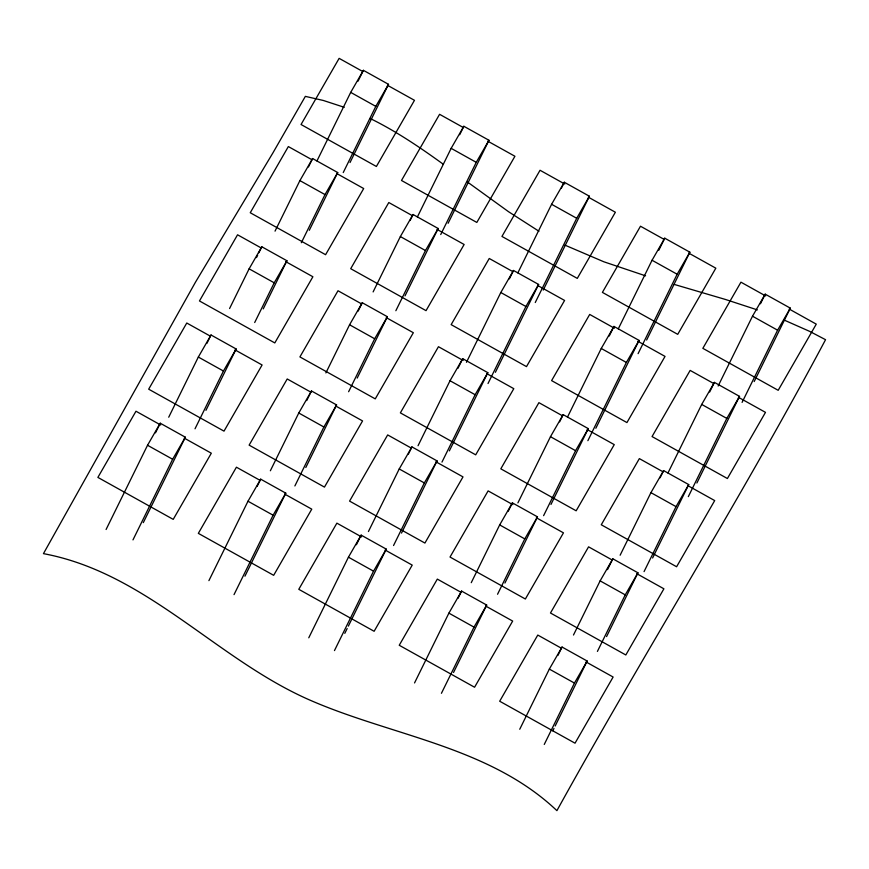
<?xml version="1.0" encoding="UTF-8"?>
<svg xmlns="http://www.w3.org/2000/svg" width="869" height="869" viewBox="0 0 869 869"><rect width="100%" height="100%" fill="white"/><g stroke="black" fill="none" stroke-linecap="round" stroke-linejoin="round"><path stroke-width="1.3" d="M106.083 529.503L147.534 445.265L160.233 423.214L185.347 437.205L143.309 522.638M155.497 432.838L160.233 423.214M168.716 417.218L198.328 357.05L211.026 334.989L236.14 348.98L205.942 410.353M206.876 343.418L211.026 334.989M229.579 308.538L249.121 268.825L261.808 246.774L286.922 260.754L263.242 308.897M256.485 257.604L257.669 255.193M258.853 252.792L261.808 246.774M275.038 231.143L299.903 180.6L312.601 158.549L337.715 172.54L309.299 230.296M308.462 166.967L312.601 158.549M316.946 160.971L350.696 92.386L363.394 70.324L388.508 84.315L350.022 162.536M358.061 81.154L363.394 70.324M132.979 539.888L172.649 459.256L185.347 437.205M195.014 428.797L223.442 371.03L236.14 348.98M254.693 322.529L274.224 282.816L286.922 260.754M301.337 242.723L325.017 194.591L337.715 172.54M343.244 172.562L375.81 106.376L388.508 84.315M208.908 580.644L247.991 501.228L260.689 479.167L285.792 493.157L244.939 576.19M257.137 486.39L260.689 479.167M270.357 470.77L298.773 413.003L311.471 390.952L336.585 404.932L305.801 467.511M306.735 400.576L311.471 390.952M325.886 372.92L349.566 324.778L362.264 302.727L387.378 316.718L357.181 378.091M358.115 311.145L362.264 302.727M373.116 291.919L400.359 236.564L413.057 214.502L438.172 228.493L405.008 295.884M410.092 220.52L413.057 214.502M417.392 216.935L451.152 148.338L463.84 126.287L488.954 140.267L448.1 223.3M459.701 134.706L463.84 126.287M234.022 594.635L273.105 515.208L285.792 493.157M294.873 485.956L323.887 426.994L336.585 404.932M348.621 391.723L374.68 338.769L387.378 316.718M395.862 310.722L425.473 250.544L438.172 228.493M440.735 234.532L476.255 162.329L488.954 140.267M308.767 637.803L348.436 557.181L361.135 535.13L386.249 549.11L348.35 626.125M356.399 544.754L361.135 535.13M368.434 531.535L399.229 468.956L411.928 446.905L437.042 460.896L401.511 533.099M408.376 454.129L411.928 446.905M418.043 445.721L450.023 380.741L462.721 358.68L487.824 372.671L449.338 450.892M457.974 368.304L462.721 358.68M466.468 362.308L500.805 292.516L513.503 270.465L538.617 284.445L495.395 372.301M509.364 278.884L513.503 270.465M517.848 272.888L551.598 204.291L564.296 182.24L589.41 196.231L543.223 290.094M561.331 188.258L564.296 182.24M334.467 650.588L373.551 571.172L386.249 549.11M344.797 633.349L347.166 628.537M393.548 545.526L424.344 482.947L437.042 460.896M441.973 462.112L475.137 394.722L487.824 372.671M488.02 383.522L525.919 306.507L538.617 284.445M535.261 302.521L576.712 218.282L589.41 196.231M414.546 682.936L448.893 613.134L461.591 591.083L486.705 605.074L453.542 672.454M458.039 598.296L461.591 591.083M471.259 582.675L499.675 524.919L512.373 502.858L537.487 516.849L504.922 583.034M508.235 511.287L512.373 502.858M517.902 502.879L550.468 436.694L563.166 414.643L588.28 428.623L550.979 504.444M559.614 421.856L563.166 414.643M567.511 417.066L601.261 348.469L613.959 326.418L639.073 340.409L595.841 428.254M609.223 336.042L613.959 326.418M618.293 328.84L652.054 260.255L664.752 238.193L689.856 252.184L646.634 340.029M658.821 250.229L664.752 238.193M441.43 693.31L474.007 627.125L486.705 605.074M497.557 594.255L524.789 538.899L537.487 516.849M543.603 515.665L575.582 450.685L588.28 428.623M587.879 440.681L626.375 362.46L639.073 340.409M638.085 353.661L677.157 274.235L689.856 252.184M519.738 729.265L549.338 669.097L562.037 647.036L587.151 661.027L555.172 726.006M557.898 655.465L562.037 647.036M573.486 635.022L600.131 580.872L612.83 558.81L637.944 572.801L606.562 636.586M607.496 569.64L612.83 558.81M620.129 555.226L650.924 492.647L663.623 470.596L688.726 484.587L652.608 557.985M660.071 477.809L663.623 470.596M667.957 473.018L701.707 404.433L714.405 382.371L739.519 396.362L696.884 483.001M709.669 391.995L714.405 382.371M718.152 385.999L752.5 316.207L765.198 294.156L790.312 308.137L754.194 381.545M760.462 303.781L765.198 294.156M544.255 744.451L574.452 683.077L587.151 661.027M552.803 730.818L553.987 728.418M597.416 651.413L625.245 594.863L637.944 572.801M644.059 571.617L676.039 506.638L688.726 484.587M688.335 496.633L726.821 418.413L739.519 396.362M742.083 402.401L777.614 330.198L790.312 308.137M674.203 284.413L725.365 299.436L757.366 309.896M645.569 275.831L603.901 261.808L564.959 245.145M344.254 107.3L323.333 100.467L305.345 96.372L272.92 152.901L195.46 282.208L43.45 553.64C146.98 572.953 217.196 660.092 311.091 700.62C393.266 736.239 489.453 746.743 556.91 810.647C644.298 652.423 740.649 499.306 825.55 339.692L809.647 331.371L783.849 319.933M370.172 118.488C396.068 131.165 420.031 147.393 443.342 164.284M362.677 71.464L339.138 58.353L301.043 124.517L376.386 166.479L414.47 100.315L387.4 85.238M463.134 127.417L439.584 114.306L401.489 180.47L476.831 222.442L514.926 156.268L487.846 141.191M564.763 184.032L540.04 170.259L501.945 236.433L577.288 278.395L615.371 212.232L588.302 197.144M664.035 239.333L640.486 226.222L602.402 292.386L677.733 334.348L715.828 268.184L688.748 253.107M765.665 295.949L740.942 282.175L702.847 348.339L778.189 390.311L816.273 324.137L789.204 309.06M350.696 92.386L375.81 106.376M451.152 148.338L476.255 162.329M551.598 204.291L576.712 218.282M652.054 260.255L677.157 274.235M752.5 316.207L777.614 330.198M311.884 159.69L288.345 146.568L250.25 212.742L325.593 254.704L363.687 188.54L336.607 173.452M412.341 215.642L388.801 202.531L350.707 268.695L426.038 310.657L464.133 244.493L437.064 229.416M512.786 271.595L489.247 258.484L451.152 324.648L526.495 366.62L564.589 300.446L537.509 285.369M614.416 328.21L589.703 314.437L551.609 380.611L626.94 422.573L665.035 356.409L637.965 341.321M713.699 383.511L690.149 370.4L652.054 436.564L727.396 478.526L765.491 412.362L738.411 397.285M299.903 180.6L325.017 194.591M400.359 236.564L425.473 250.544M500.805 292.516L525.919 306.507M601.261 348.469L626.375 362.46M701.707 404.433L726.821 418.413M261.102 247.904L237.552 234.793L199.468 300.956L274.8 342.929L312.894 276.755L285.814 261.678M361.547 303.868L338.008 290.746L299.914 356.92L375.256 398.882L413.34 332.718L386.271 317.63M463.177 360.472L438.454 346.709L400.37 412.873L475.701 454.835L513.796 388.671L486.727 373.594M562.449 415.773L538.91 402.662L500.816 468.825L576.158 510.798L614.253 444.624L587.172 429.547M662.906 471.737L639.356 458.615L601.272 524.778L676.603 566.751L714.698 500.587L687.629 485.499M249.121 268.825L274.224 282.816M349.566 324.778L374.68 338.769M450.023 380.741L475.137 394.722M550.468 436.694L575.582 450.685M650.924 492.647L676.039 506.638M210.309 336.129L186.77 323.018L148.675 389.182L224.006 431.143L262.101 364.98L235.032 349.903M310.765 392.082L287.215 378.971L249.121 445.134L324.463 487.107L362.558 420.933L335.477 405.856M411.211 448.046L387.672 434.924L349.577 501.098L424.919 543.06L463.003 476.896L435.934 461.808M512.84 504.65L488.117 490.887L450.023 557.051L525.365 599.013L563.46 532.849L536.379 517.772M612.113 559.951L588.574 546.84L550.479 613.003L625.821 654.976L663.905 588.802L636.836 573.725M198.328 357.05L223.442 371.03M298.773 413.003L323.887 426.994M399.229 468.956L424.344 482.947M499.675 524.919L524.789 538.899M600.131 580.872L625.245 594.863M160.7 425.006L135.977 411.233L97.882 477.407L173.224 519.369L211.319 453.205L184.239 438.117M259.972 480.307L236.422 467.196L198.338 533.36L273.67 575.321L311.765 509.158L284.695 494.081M361.602 536.923L336.879 523.149L298.784 589.312L374.126 631.285L412.221 565.111L385.141 550.034M460.874 592.224L437.324 579.102L399.24 645.265L474.572 687.238L512.667 621.074L485.597 605.986M561.32 648.176L537.781 635.065L499.686 701.229L575.028 743.191L613.123 677.027L586.043 661.95M147.534 445.265L172.649 459.256M247.991 501.228L273.105 515.208M348.436 557.181L373.551 571.172M448.893 613.134L474.007 627.125M549.338 669.097L574.452 683.077M538.954 231.241L508.561 211.721L467.468 182.012"/></g></svg>
